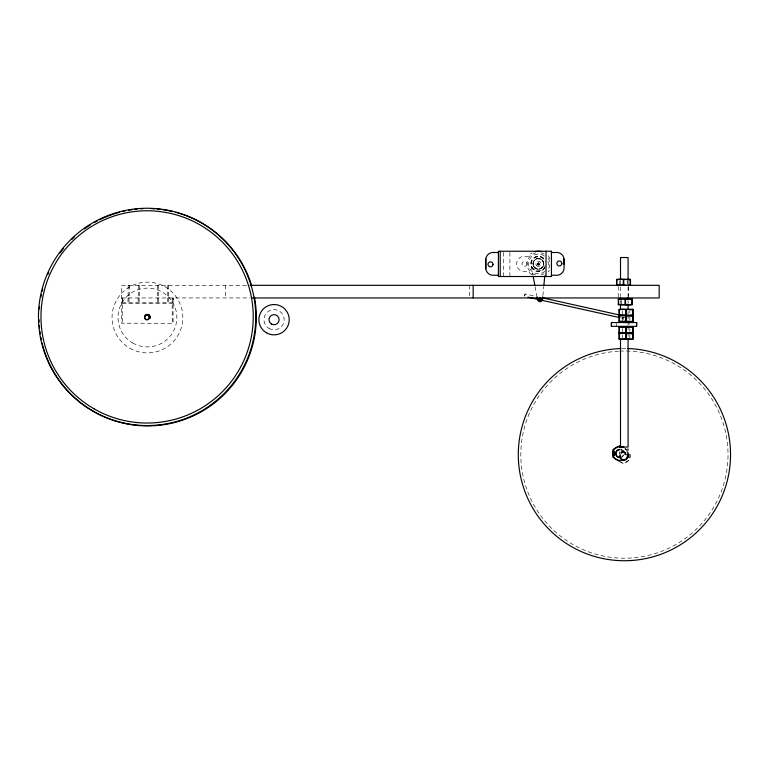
<?xml version="1.0" encoding="UTF-8"?>
<svg xmlns="http://www.w3.org/2000/svg" width="769" height="769" viewBox="0 0 769 769"><rect width="100%" height="100%" fill="white"/><g stroke="black" fill="none" stroke-linecap="round" stroke-linejoin="round"><path stroke-width="0.58" stroke-dasharray="3.85 2.88" d="M623.274 317.107L622.909 318.337L623.082 317.097M542.876 295.584L543.779 286.318M524.545 296.055L525.083 293.95L534.455 296.036M524.689 296.055L525.083 293.95M625.735 454.835C623.169 453.95 625.61 455.161 625.774 454.123M625.918 452.681L624.678 453.095L625.918 453.518M246.493 285.318L121.723 285.318L121.675 323.22L173.092 323.278L173.092 298.016M121.675 297.949L250.098 297.949M121.675 303.005L172.218 303.005M122.55 303.063L173.217 303.034L173.217 297.978M624.928 317.501L623.159 317.501L623.159 319.75M625.918 452.393L624.466 452.393L625.706 452.576L624.466 452.999L625.687 453.585L624.466 453.585L625.918 453.777M620.564 317.808L622.909 318.337M624.87 448.394L626.639 449.529L626.735 451.624M625.091 448.846L626.706 449.778A6.95 6.95 0 0 0 621.429 449.086M619.756 461.813L623.476 463.678L629.936 459.949L629.936 451.643M531.177 266.132L532.917 275.283M535.089 286.712L537.271 298.151M538.348 262.575L538.406 263.834L538.406 262.835M629.849 310.734L629.849 312.848M629.849 317.049L629.849 320.231M629.849 328.421L629.849 331.602M629.849 334.736L629.849 337.918M629.052 322.557L629.052 324.451M628.35 286.472L628.35 297.949M628.081 280.31L628.081 295.911M628.081 300.708L628.081 303.101M628.081 311.503L628.081 313.896M628.081 315.098L628.081 319.894M628.081 321.096L628.081 324.691M628.081 325.893L628.081 337.889M627.312 280.695L627.312 283.876M622.275 310.734L622.275 314.973M622.275 317.049L622.275 321.288M622.275 328.421L622.275 332.66M622.275 334.736L622.275 338.975M621.487 300.266L621.487 304.495M620.506 280.31L620.506 295.911M620.506 300.708L620.506 303.101M619.737 280.695L619.737 284.934M618.247 286.472L618.247 297.949M616.469 323.499L616.469 326.344M509.905 252.386L509.905 276.513M503.445 252.386L503.445 276.513M469.648 285.318L469.648 297.949M225.327 285.318L225.327 297.949M172.218 297.949L172.218 323.22M168.661 285.318L168.661 297.949M168.642 297.978L168.642 303.034M167.767 285.318L167.767 297.949M167.632 297.949L167.632 303.005M158.558 285.318L158.558 297.949M158.529 297.978L158.529 303.034M157.664 285.318L157.664 297.949M157.52 297.949L157.52 303.005M139.352 285.318L139.352 297.949M139.112 297.978L139.112 303.034M138.257 285.318L138.257 297.949M138.103 297.949L138.103 303.005M129.24 285.318L129.24 297.949M129 297.978L129 303.034M128.154 285.318L128.154 297.949M127.99 297.949L127.99 303.005M122.684 297.978L122.684 303.034M122.55 298.016L122.55 323.278M620.862 449.452A4.172 4.172 0 0 1 621.871 457.094M620.766 449.827A3.787 3.787 0 0 1 621.679 456.767M629.946 453.998A6.95 6.95 0 0 1 621.429 462.505M621.15 452.182A4.172 4.172 0 0 1 626.177 452.845M621.333 452.518A3.787 3.787 0 0 1 625.908 453.114M620.919 452.605A4.047 4.047 0 0 1 625.466 450.721M622.121 348.52A106.132 106.132 0 0 1 626.716 348.52M619.737 351.125A103.604 103.604 0 0 1 716.573 501.965A103.604 103.604 0 0 1 537.56 511.087A103.604 103.604 0 0 1 618.555 351.183M545.317 265.353A7.075 7.075 0 0 1 534.609 269.813A7.075 7.075 0 0 1 534.09 258.23A7.075 7.075 0 0 1 545.144 261.7M545.134 267.324A7.584 7.584 0 0 1 533.801 269.861A7.584 7.584 0 0 1 533.273 258.259A7.584 7.584 0 0 1 544.788 259.749M548.249 258.192A11.372 11.372 0 0 1 548.249 269.563M544.087 273.726A11.372 11.372 0 0 1 541.347 274.86M535.464 274.86A11.372 11.372 0 0 1 535.464 252.895M541.347 252.895A11.372 11.372 0 0 1 544.087 254.03M544.769 271.457A9.891 9.891 0 0 1 531.206 270.669A9.891 9.891 0 0 1 531.206 257.086A9.891 9.891 0 0 1 544.769 256.298M547.961 261.316A9.891 9.891 0 0 1 547.961 266.439M544.971 267.67A7.584 7.584 0 0 1 533.532 269.679A7.584 7.584 0 0 1 533.532 258.067A7.584 7.584 0 0 1 544.971 260.085M549.345 270.198A12.631 12.631 0 0 1 548.086 271.995M532.09 274.821A12.631 12.631 0 0 1 529.466 272.812L528.428 271.457L524.064 271.457A7.584 7.584 0 0 1 516.806 265.747L516.576 263.786A7.584 7.584 0 0 1 524.247 256.298L528.428 256.298L529.466 254.943A12.631 12.631 0 0 1 532.09 252.934M548.086 255.75A12.631 12.631 0 0 1 550.604 260.604M621.179 453.114A3.787 3.787 0 0 1 625.755 452.518M621.352 453.508A3.874 3.864 0 0 1 625.168 452.835M533.801 265.786L533.763 266.555C536.983 272.649 546.711 267.026 543.049 261.2C539.828 255.106 530.091 260.72 533.763 266.555L537.022 269.054L539.79 269.054L543.049 266.555L543.577 262.489L541.088 259.23L537.022 258.701L533.763 261.2L533.042 263.873L533.801 265.786M527.034 263.873L526.9 264.526A2.528 2.528 0 0 1 523.007 265.949A2.528 2.528 0 0 1 523.007 261.806A2.528 2.528 0 0 1 526.9 263.219L527.034 263.873M537.906 262.969L537.887 262.969A1.048 1.048 0 0 0 537.887 264.776A1.048 1.048 0 0 0 539.444 263.873A1.048 1.048 0 0 0 537.887 262.969A1.009 1.009 0 0 0 537.906 264.709A1.009 1.009 0 0 0 539.405 263.834A1.009 1.009 0 0 0 537.906 262.969M534.743 267.852A5.431 5.431 0 0 0 543.712 265.007A5.431 5.431 0 0 0 536.762 258.663A5.431 5.431 0 0 0 534.743 267.852M537.55 264.767A1.259 1.259 0 0 0 539.636 264.113A1.259 1.259 0 0 0 538.021 262.633A1.259 1.259 0 0 0 537.55 264.767M536.704 265.699A2.528 2.528 0 0 0 540.876 264.382A2.528 2.528 0 0 0 537.637 261.431A2.528 2.528 0 0 0 536.704 265.699M534.618 267.67A5.364 5.364 0 0 0 543.577 265.267A5.364 5.364 0 0 0 537.022 258.701A5.364 5.364 0 0 0 534.618 267.67M129.74 348.155A35.374 35.374 0 0 0 182.811 317.51A35.374 35.374 0 0 0 129.74 286.875A35.374 35.374 0 0 0 129.74 348.155M132.72 342.984A29.414 29.414 0 0 0 176.841 317.51A29.414 29.414 0 0 0 132.72 292.047A29.414 29.414 0 0 0 132.72 342.984M269.006 328.44A10.112 10.112 0 0 0 284.165 319.693A10.112 10.112 0 0 0 269.006 310.936A10.112 10.112 0 0 0 269.006 328.44"/><path stroke-width="1.15" d="M627.917 450.461L627.946 448.769M542.76 296.747L542.529 299.064A2.528 2.528 0 0 1 540.126 301.698A2.528 2.528 0 0 1 537.483 299.295L537.05 297.007M543.885 285.164L544.788 275.888M613.816 453.316C615.882 452.489 612.335 452.826 614.316 452.854L613.633 453.422L614.498 453.422M616.575 279.801L620.054 279.253L630.474 279.801M630.474 284.77L627.004 285.318L616.575 284.77M618.324 299.372L621.804 298.824L632.224 299.372M632.224 304.332L628.754 304.889L618.324 304.332M619.112 309.84L622.582 309.292L633.012 309.84M619.112 316.155L622.582 315.607L633.012 316.155M633.012 314.809L629.532 315.357L619.112 314.809M633.012 321.125L629.532 321.673L619.112 321.125M619.112 327.527L622.582 326.979L633.012 327.527M619.112 333.842L622.582 333.294L633.012 333.842M633.012 332.496L629.532 333.044L619.112 332.496M633.012 338.812L629.532 339.36L619.112 338.812M498.389 252.501L492.073 252.501A7.392 7.392 0 0 0 485.748 259.816L485.806 268.804A7.392 7.392 0 0 0 492.073 275.244L498.389 275.244M551.45 252.501L557.765 252.501A7.392 7.392 0 0 1 564.033 258.942L564.09 267.929A7.392 7.392 0 0 1 557.765 275.244L551.45 275.244M250.069 285.318L659.168 285.318L659.168 297.949L252.472 297.949M626.254 299.208L629.071 299.208M626.254 304.495L629.071 304.495M624.168 321.288L629.849 321.288M636.636 322.557L611.365 322.557L611.365 326.344L636.636 326.344L636.636 322.557L636.53 326.344M624.168 338.975L629.849 338.975M623.842 447.039L619.708 447.039L628.081 447.039L628.081 339.091M614.133 454.479L613.624 454.585L614.143 454.556M620.025 445.597L612.931 449.529L612.835 457.219L619.545 461.371L623.265 459.497A6.95 6.95 0 0 1 613.076 455.286A6.95 6.95 0 0 1 619.785 446.539M542.645 297.863L619.939 315.088M528.053 297.199L619.391 317.549M628.023 457.142C627.985 455.469 628.033 457.69 628.6 456.68M533.138 276.417L534.878 285.568M619.843 453.989L619.804 452.028M632.772 309.84L632.772 314.809M632.772 316.155L632.772 321.125M632.772 327.527L632.772 332.496M632.772 333.842L632.772 338.812M631.983 299.372L631.983 304.332M630.474 285.318L630.474 279.253L616.575 279.253L616.575 285.318M630.234 279.801L630.234 284.77M628.081 279.118L628.081 257.519L620.506 257.519L620.506 279.118M628.081 297.103L628.081 299.506M628.081 304.303L628.081 309.1M626.302 309.84L626.302 314.809M626.302 316.155L626.302 321.125M626.302 327.527L626.302 332.496M626.302 333.842L626.302 338.812M625.822 309.84L625.822 314.809M625.822 316.155L625.822 321.125M625.822 327.527L625.822 332.496M625.822 333.842L625.822 338.812M625.514 299.372L625.514 304.332M625.034 299.372L625.034 304.332M623.765 279.801L623.765 284.77M623.284 279.801L623.284 284.77M620.506 297.103L620.506 299.506M620.506 304.303L620.506 309.1M620.506 339.091L620.506 447.039M619.353 309.84L619.353 314.809M619.353 316.155L619.353 321.125M619.353 327.527L619.353 332.496M619.353 333.842L619.353 338.812M618.564 299.372L618.564 304.332M616.815 279.801L616.815 284.77M614.402 451.643L614.075 452.124L613.739 451.643M611.47 322.557L611.47 326.344M564.033 258.942L564.033 264.421M546.019 251.242L546.019 276.513M500.215 251.242L500.215 276.513M485.806 258.942L485.806 268.804M473.175 285.318L473.175 297.949M620.862 457.507A4.172 4.172 0 0 1 615.652 454.027A4.172 4.172 0 0 1 619.785 449.317M620.766 457.142A3.787 3.787 0 0 1 616.027 453.979A3.787 3.787 0 0 1 619.785 449.692M627.264 454.719A4.172 4.172 0 0 1 627.264 456.873M627.283 451.759A4.047 4.047 0 0 1 627.283 457.478M627.869 348.549A106.132 106.132 0 0 1 715.747 508.674A106.132 106.132 0 0 1 533.09 508.674A106.132 106.132 0 0 1 620.977 348.549M535.137 251.674A12.631 12.631 0 0 1 541.674 251.674M627.148 453.902A3.787 3.787 0 0 1 625.755 459.083M624.841 459.458A3.787 3.787 0 0 1 622.88 459.458M621.967 459.083A3.787 3.787 0 0 1 620.199 454.815M627.196 454.537A3.874 3.864 0 0 1 624.515 460.266A3.874 3.864 0 0 1 620.025 455.796M145.639 315.732A2.528 2.528 0 0 1 149.868 318.164M148.321 314.819A2.528 2.528 0 0 1 149.455 315.473M254.452 297.199A108.66 108.66 0 0 1 170.631 423.459A108.66 108.66 0 0 1 42.132 343.099M41.343 339.648A108.66 108.66 0 0 1 40.882 337.322M40.276 333.804A108.66 108.66 0 0 1 39.94 331.439M39.536 327.892A108.66 108.66 0 0 1 39.325 325.518M39.113 321.971A108.66 108.66 0 0 1 39.036 319.606M39.325 308.994A108.66 108.66 0 0 1 39.536 306.629M40.882 297.199A108.66 108.66 0 0 1 41.343 294.863M42.132 291.413A108.66 108.66 0 0 1 42.708 289.134M47.745 274.581A108.66 108.66 0 0 1 48.707 272.399M60.03 253.02A108.66 108.66 0 0 1 63.683 248.31M71.671 239.601A108.66 108.66 0 0 1 74.237 237.169M84.388 228.922A108.66 108.66 0 0 1 90.309 224.971M94.356 222.577A108.66 108.66 0 0 1 97.471 220.895M99.585 219.819A108.66 108.66 0 0 1 119.541 212.302M122.973 211.446A108.66 108.66 0 0 1 125.28 210.937M128.779 210.254A108.66 108.66 0 0 1 132.306 209.697M134.671 209.379A108.66 108.66 0 0 1 137.036 209.12M140.592 208.832A108.66 108.66 0 0 1 142.957 208.707M151.195 208.659A108.66 108.66 0 0 1 154.742 208.832M157.116 209.014A108.66 108.66 0 0 1 160.663 209.379M163.028 209.697A108.66 108.66 0 0 1 172.371 211.446M175.793 212.302A108.66 108.66 0 0 1 251.655 285.741M145.841 319.097A2.528 2.528 0 0 1 145.322 315.117A2.528 2.528 0 0 1 149.292 315.646A2.528 2.528 0 0 1 147.763 319.346M149.945 315.751A2.528 2.528 0 0 1 149.945 318.279M145.312 316.367A2.528 2.528 0 0 1 149.542 315.232M148.148 314.771A2.528 2.528 0 0 1 149.071 318.222M614.498 451.826C613.729 453.239 613.095 450.48 614.498 451.826M613.624 453.787L614.508 453.845L613.624 453.787M551.45 251.242L498.389 251.242L498.389 276.513L551.45 276.513L551.45 251.242M632.224 298.824L618.324 298.824L618.324 304.889L632.224 304.889L632.224 298.824M633.012 309.292L619.112 309.292L619.112 315.357L633.012 315.357L633.012 309.292M633.012 315.607L619.112 315.607L619.112 321.673L633.012 321.673L633.012 315.607M633.012 326.979L619.112 326.979L619.112 333.044L633.012 333.044L633.012 326.979M633.012 333.294L619.112 333.294L619.112 339.36L633.012 339.36L633.012 333.294M614.498 452.422L613.633 452.537L614.498 452.422M613.941 454.892L613.845 455.498L614.335 455.267C612.316 455.238 615.729 455.69 613.941 454.892M561.851 263.738L561.841 263.075A2.528 2.528 0 0 0 556.833 263.142L556.843 263.796A2.528 2.528 0 0 0 561.851 263.738M493.006 264.613L492.996 263.95A2.528 2.528 0 0 0 487.988 264.017L487.988 264.671A2.528 2.528 0 0 0 493.006 264.613M539.156 300.112A1.259 1.259 0 0 0 541.241 299.449A1.259 1.259 0 0 0 539.627 297.978A1.259 1.259 0 0 0 539.156 300.112M94.039 408.82A106.132 106.132 0 0 0 253.232 316.905A106.132 106.132 0 0 0 94.039 224.99A106.132 106.132 0 0 0 94.039 408.82M92.78 411.002A108.66 108.66 0 0 0 255.76 316.905A108.66 108.66 0 0 0 92.78 222.808A108.66 108.66 0 0 0 92.78 411.002M145.793 319.577A2.345 2.345 0 0 0 149.321 317.539A2.345 2.345 0 0 0 145.793 315.511A2.345 2.345 0 0 0 145.793 319.577M271.524 324.066A5.056 5.056 0 0 0 279.109 319.693A5.056 5.056 0 0 0 271.524 315.309A5.056 5.056 0 0 0 271.524 324.066M266.478 332.814A15.159 15.159 0 0 0 289.221 319.693A15.159 15.159 0 0 0 266.478 306.562A15.159 15.159 0 0 0 266.478 332.814"/></g></svg>
